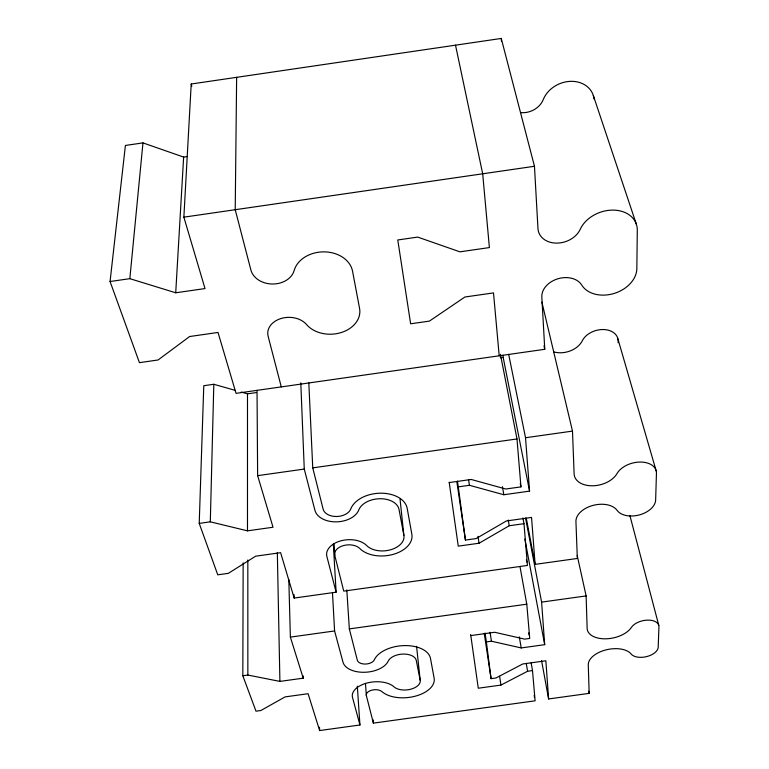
<?xml version="1.0" encoding="UTF-8"?>
<svg xmlns="http://www.w3.org/2000/svg" width="769" height="769" viewBox="0 0 769 769"><rect width="100%" height="100%" fill="white"/><g stroke="black" fill="none" stroke-linecap="round" stroke-linejoin="round"><path stroke-width="1.15" d="M257.029 390.287L257.634 475.655L273.024 527.246L247.483 530.841L247.493 393.843L241.235 392.065M357.316 686.121L359.94 724.984L319.635 730.55L308.1 693.705L285.126 696.887L260.854 710.518L256 711.19L242.821 675.74L243.158 562.889M236.641 77.333L235.218 209.706L250.905 270.044A22.099 17.303 0.8 0 0 272.389 284.011A22.099 17.303 0.8 0 0 294.143 270.553A29.722 23.214 -2.4 0 1 324.22 251.867A29.722 23.214 -2.4 0 1 352.558 271.236L359.565 308.417A28.934 22.022 -3 0 1 340.984 332.621A28.934 22.022 -3 0 1 306.552 324.556A21.042 15.755 -0.9 0 0 281.002 318.52A21.042 15.755 -0.9 0 0 268.121 336.255L281.281 386.894M247.483 530.841L210.302 521.834L213.811 384.279L203.775 385.721L199.219 523.401L217.762 574.818L228.364 573.328L255.635 556.189L280.618 552.68L294.162 598.061L336.12 592.188L333.333 544.067M110.063 281.521L129.836 278.666L175.717 292.787L205.015 288.567L183.868 217.166L191.212 84.004L501.263 38.45L534.465 166.277L537.973 228.614A22.291 17.36 -17.6 0 0 556.266 243.11A22.291 17.36 -17.6 0 0 580.22 229.297A30.27 23.06 -19.5 0 1 613.354 210.11A30.27 23.06 -19.5 0 1 637.29 230.21L636.847 268.612A29.424 21.907 -18.2 0 1 613.893 293.518A29.424 21.907 -18.2 0 1 581.758 285.078A21.205 15.803 -15.6 0 0 557.929 278.762A21.205 15.803 -15.6 0 0 541.828 297.007L544.769 349.299L236.045 393.353L218.012 332.448L189.626 336.524L158.078 359.979L139.439 362.651L110.063 281.521L125.405 145.456L142.967 142.89L183.637 157.078L186.896 156.607M175.717 292.787L183.637 157.078M129.836 278.666L142.967 142.89M449.183 482.24L458.257 546.144L479.058 543.231L509.251 525.746L523.987 523.679L522.901 517.97M470.657 634.492L478.28 688.217L500.965 685.083L527.601 671.25L532.504 670.578L531.139 662.888M183.868 217.166L534.465 166.277M247.493 393.843L256.183 392.603M500.263 357.787L503.176 357.374L502.993 355.22M257.634 475.655L304.264 469.061L314.963 510.405A22.445 14.717 -3.9 0 0 336.12 521.863A22.445 14.717 -3.9 0 0 358.787 509.934A20.58 13.419 -5.4 0 1 380.011 498.725A20.58 13.419 -5.4 0 1 399.034 509.501L403.879 535.368A20.129 12.833 -5.5 0 1 390.383 549.845A20.129 12.833 -5.5 0 1 366.669 545.557A21.561 13.592 -4.3 0 0 340.821 540.847A21.561 13.592 -4.3 0 0 326.873 556.468L336.12 592.188M308.811 382.895L312.752 467.86L516.989 438.955L500.436 354.355M457.42 481.106L458.276 486.873L469.436 485.297L503.839 494.746L529.562 491.122L525.525 437.744L572.492 431.101L541.885 302.063M449.25 482.557L471.205 479.462L505.752 489.017L520.949 486.883L516.989 438.955M199.219 523.401L210.302 521.834M456.805 481.461L465.437 540.078L476.107 538.579L506.396 520.969L531.552 517.431L535.109 564.369L577.336 558.467L575.933 521.517A21.743 13.611 -12.5 0 1 592.88 505.435A21.743 13.611 -12.5 0 1 617.132 510.405A20.398 12.794 -13.8 0 0 639.375 514.922A20.398 12.794 -13.8 0 0 655.649 500.004L656.447 473.262A20.869 13.361 -14.3 0 0 640.154 462.054A20.869 13.361 -14.3 0 0 617.026 473.55A22.647 14.736 -13.2 0 1 592.341 485.797A22.647 14.736 -13.2 0 1 574.116 473.877L572.492 431.101M288.817 579.576L290.374 637.116L334.592 630.955L343.022 662.253A23.195 13.284 -5 0 0 364.554 672.279A23.195 13.284 -5 0 0 388.21 661.119A14.38 8.19 -5.9 0 1 403.148 654.063A14.38 8.19 -5.9 0 1 416.269 660.427L420.182 680.181A14.102 7.882 -6 0 1 410.559 689.264A14.102 7.882 -6 0 1 394.016 686.852A22.397 12.391 -5.2 0 0 367.322 682.949A22.397 12.391 -5.2 0 0 352.51 697.445L359.94 724.984M346.8 589.881L349.337 628.898L526.784 604.184L520.017 566.763M485.028 633.002L486.373 641.923L491.429 641.221L521.209 647.931L544.692 644.672L541.607 602.117L586.122 595.917L577.202 555.468M470.82 635.588L494.698 632.272L524.679 639.126L529.735 638.424L526.784 604.184M242.821 675.74L247.849 675.047L279.906 681.401L303.226 678.171L303.149 675.913M484.259 633.473L491.064 678.671L495.947 677.989L522.737 663.983L545.855 660.782L548.614 698.954L589.169 693.359L588.275 664.829A22.57 12.419 -11.1 0 1 606.049 649.872A22.57 12.419 -11.1 0 1 631.157 654.034A14.255 7.863 -12 0 0 646.719 656.582A14.255 7.863 -12 0 0 658.197 647.219L658.937 626.754A14.544 8.171 -12.3 0 0 647.623 620.122A14.544 8.171 -12.3 0 0 631.436 627.369A23.387 13.313 -11.5 0 1 605.809 638.818A23.387 13.313 -11.5 0 1 587.141 628.35L586.122 595.917M365.458 683.343L366.342 695.532L373.378 723.129L535.109 700.819L532.504 670.578M213.811 384.279L234.939 390.277M593.312 95.491L636.463 224.529M290.374 637.116L303.226 678.171M617.882 338.783L656.236 471.08M191.212 84.004L191.808 86.263M629.878 515.451L658.793 625.428M349.337 628.898L357.335 660.263A8.699 4.979 -5 0 0 365.419 664.06A8.699 4.979 -5 0 0 374.311 659.84A28.761 16.38 -5.9 0 1 404.244 645.595A28.761 16.38 -5.9 0 1 430.496 658.447L434.139 678.248A28.203 15.764 -6 0 1 414.856 696.291A28.203 15.764 -6 0 1 381.885 691.571A8.401 4.643 -5.2 0 0 371.908 690.129A8.401 4.643 -5.2 0 0 366.342 695.532M312.752 467.86L323.163 509.241A14.13 9.266 -3.9 0 0 336.495 516.499A14.13 9.266 -3.9 0 0 350.779 508.953A28.809 18.783 -5.4 0 1 380.53 493.189A28.809 18.783 -5.4 0 1 407.186 508.357L411.848 534.244A28.184 17.975 -5.5 0 1 392.93 554.449A28.184 17.975 -5.5 0 1 359.796 548.499A13.573 8.555 -4.3 0 0 343.551 545.567A13.573 8.555 -4.3 0 0 334.755 555.362L343.753 591.121L527.428 565.446L523.987 523.679M543.981 345.848L544.769 349.299M455.508 45.169L482.692 173.794L489.392 247.58L459.872 251.828L417.702 237.092L397.775 239.966L410.636 323.797L429.41 321.106L464.909 297.007L493.506 292.902L499.206 355.807M588.718 691.196L589.169 693.359M508.684 354.374L525.525 437.744M503.176 357.374L529.562 491.122M520.286 483.441L520.949 486.883M526.246 518.066L535.109 564.369M525.573 518.104L541.607 602.117M524.862 539.05L544.692 644.672M526.381 559.784L526.803 562.052M541.559 660.6L548.614 698.954M528.736 632.868L529.139 635.098M502.407 486.71L503.839 494.746M508.232 520.036L509.251 525.746M534.157 695.387L534.532 697.56M526.265 663.56L527.601 671.25M519.306 636.876L521.209 647.931M477.982 536.378L479.058 543.231M499.6 676.307L500.965 685.083M468.532 479.539L469.436 485.297M490.055 632.301L491.429 641.221M458.276 486.873L465.437 540.078M486.373 641.923L491.064 678.671M416.567 646.306L420.182 680.181M400.043 499.148L403.879 535.368M373.138 719.832L373.378 723.129M501.263 38.45L501.475 41.363M334.082 543.808L334.755 555.362M332.487 592.986L334.592 630.955M319.491 727.243L319.635 730.55M300.794 382.837L304.264 469.061M294.056 594.6L294.162 598.061M277.33 552.517L279.906 681.401M618.132 342.695L618.132 340.975A18.917 13.486 -15.9 0 0 603.011 329.526A18.917 13.486 -15.9 0 0 582.287 340.782A20.513 14.842 -14.6 0 1 553.911 351.942M247.829 559.986L247.849 675.047M594.091 99.163A26.963 22.368 -23.7 0 0 571.309 81.331A26.963 22.368 -23.7 0 0 543.27 99.547A19.831 16.803 -21.5 0 1 520.709 112.601"/></g></svg>
